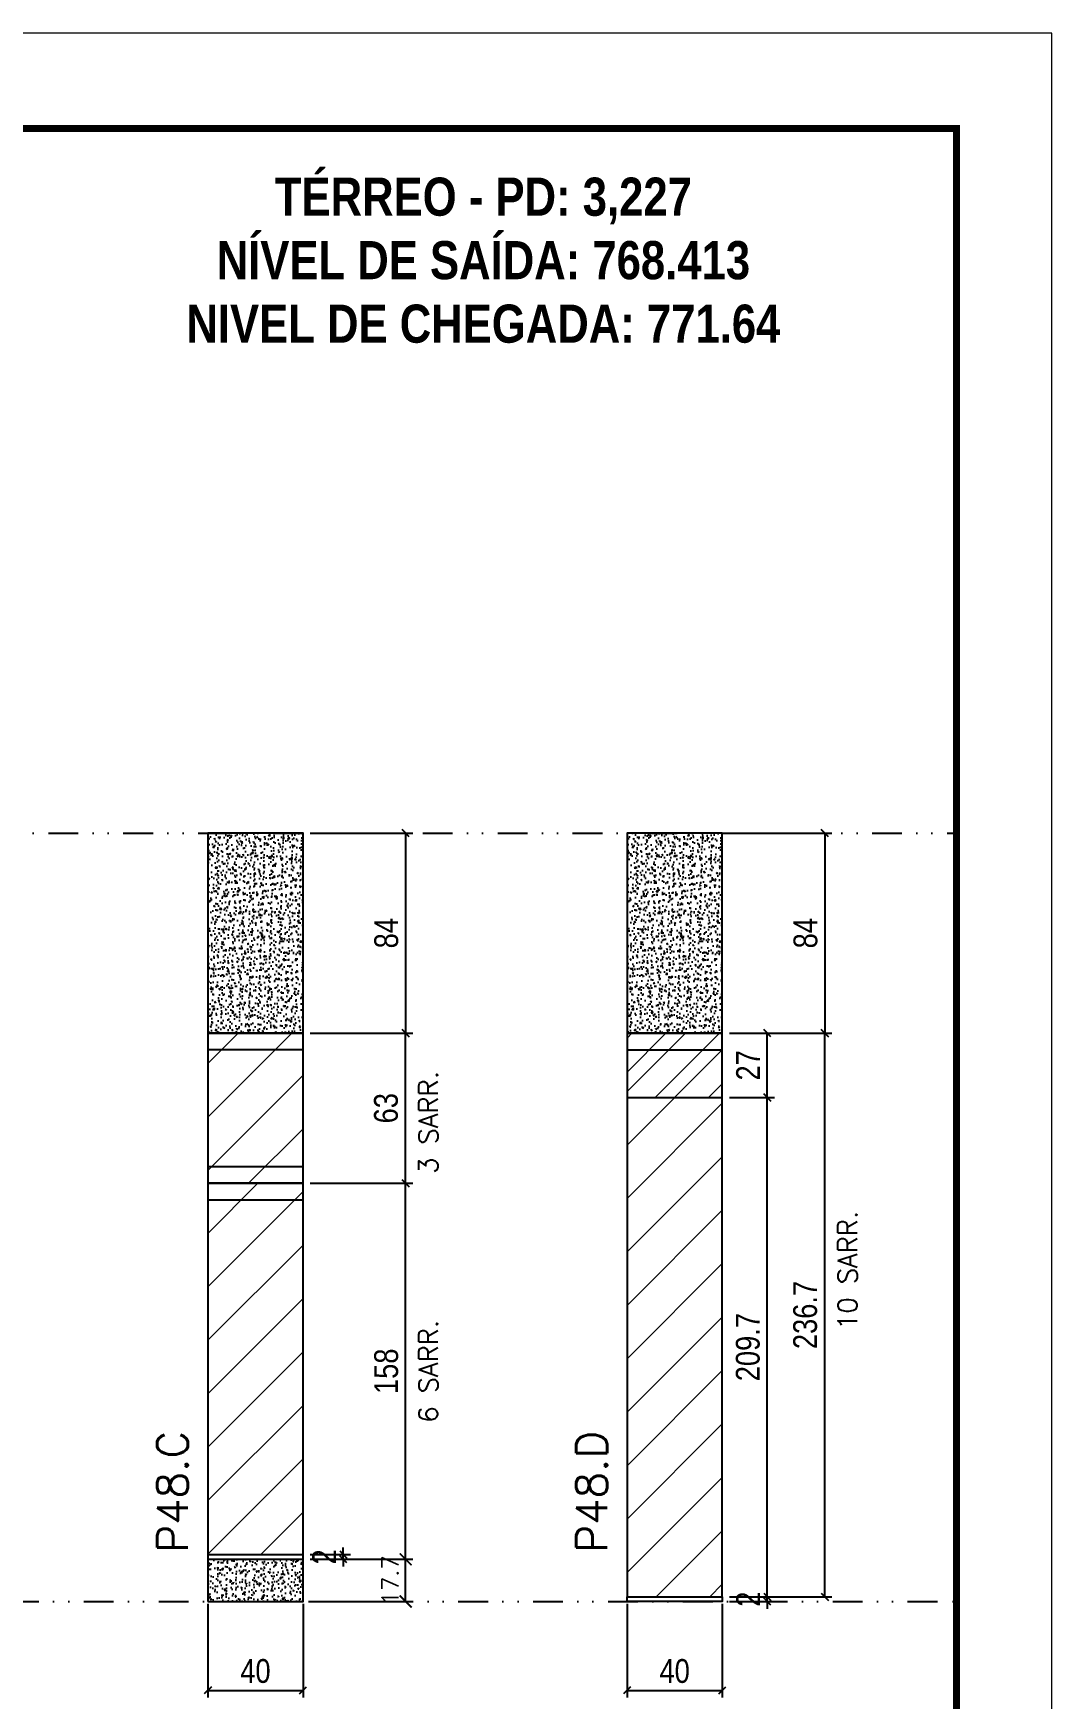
# Model space of a CAD drawing. Extents: x 2949 to 9230, y 1140 to 12527.
# Drawn here: x 4006 to 4434, y 6084 to 6784 of the extents above; entities that cross this region are included whole.
import ezdxf

# ---------------------------------------------------------------- set-up
doc = ezdxf.new("R2010")
doc.units = 0
doc.linetypes.add('DASHED', pattern=[0.75, 0.5, -0.25])
doc.linetypes.add('DIVIDE2', pattern=[0.625, 0.25, -0.125, 0, -0.125, 0, -0.125])
for name, color, linetype in [('COTA', 241, 'Continuous'), ('NOMENCLATURA', 7, 'Continuous'), ('Nível', 160, 'Continuous'), ('Painéis', 200, 'Continuous'), ('SARR_2.2x7', 40, 'Continuous')]:
    doc.layers.add(name, color=color, linetype=linetype)
for name, color, linetype, lineweight in [('Folhas', 255, 'Continuous', 9), ('Hachura', 251, 'Continuous', 9), ('SARRAFO DE PRESSAO', 251, 'DASHED', 9), ('Texto Seção', 7, 'Continuous', 15)]:
    doc.layers.add(name, color=color, linetype=linetype, lineweight=lineweight)
doc.styles.add('COTA TECNICA', font='techl___.ttf', dxfattribs={"height": 10})
doc.styles.add('COTA TECNICA-50', font='techl___.ttf', dxfattribs={"height": 10})
doc.styles.add('REGUA-120', font='ROMANS.shx', dxfattribs={"height": 15})
doc.styles.add('ROMANC', font='techb___.ttf', dxfattribs={"height": 2.5})
doc.styles.add('ROMANS', font='romans.shx')
doc.dimstyles.new('COTA PAINEL-50', dxfattribs={"dimtxt": 10, "dimasz": 3, "dimexe": 3, "dimexo": 3, "dimgap": 3, "dimtad": 1, "dimdec": 1, "dimzin": 12, "dimdsep": 46, "dimtxsty": 'COTA TECNICA-50', "dimblk1": 'OBLIQUE', "dimblk2": 'OBLIQUE', "dimsah": 1, "dimcen": 0.9, "dimclrd": 4, "dimclre": 4, "dimclrt": 240, "dimadec": 1, "dimazin": 3, "dimtfac": 1, "dimtdec": 1, "dimtmove": 0, "dimatfit": 3, "dimfxl": 1, "dimtolj": 1, "dimtzin": 12, "dimarcsym": 0})
doc.dimstyles.new('Cota Paínel', dxfattribs={"dimtxt": 7, "dimasz": 5, "dimexe": 3, "dimexo": 3, "dimgap": 3, "dimtad": 1, "dimdec": 1, "dimzin": 12, "dimdsep": 46, "dimtxsty": 'ROMANS', "dimblk": 'ARCHTICK', "dimcen": 0, "dimclrd": 4, "dimclre": 4, "dimclrt": 1, "dimadec": 1, "dimazin": 3, "dimtfac": 1, "dimtdec": 1, "dimtmove": 0, "dimatfit": 3, "dimldrblk": 'OBLIQUE', "dimfxl": 1, "dimtolj": 1, "dimtzin": 12, "dimarcsym": 0})
doc.dimstyles.new('PAINEL', dxfattribs={"dimtxt": 10, "dimasz": 3, "dimexe": 3, "dimexo": 3, "dimgap": 3, "dimtad": 1, "dimdec": 1, "dimzin": 12, "dimdsep": 46, "dimtxsty": 'COTA TECNICA', "dimblk1": 'OBLIQUE', "dimblk2": 'OBLIQUE', "dimsah": 1, "dimcen": 0.9, "dimclrd": 4, "dimclre": 4, "dimclrt": 240, "dimadec": 1, "dimazin": 3, "dimtfac": 1, "dimtdec": 1, "dimtmove": 0, "dimatfit": 3, "dimfxl": 1, "dimtolj": 1, "dimtzin": 12, "dimarcsym": 0})
pattern_1 = [(45, (-126071.967, -22727.747), (-11.2253202, 11.2253202), [])]

# ---------------------------------------------------------------- blocks, each defined once
blk = doc.blocks.new('9999999999')
at = {"layer": 'Folhas'}
blk.add_lwpolyline([(98138.98, 34190.21), (99623.98, 34190.21), (99623.98, 35240.21), (98138.98, 35240.21)], close=True, dxfattribs=at)
at = {"layer": 'Folhas', "color": 30, "const_width": 3}
blk.add_lwpolyline([(98213.98, 34230.21), (99583.98, 34230.21), (99583.98, 35200.21), (98213.98, 35200.21)], close=True, dxfattribs=at)
blk = doc.blocks.new('_Oblique')
at = {"color": 0, "linetype": 'ByBlock', "lineweight": -2}
blk.add_line((-0.5, -0.5), (0.5, 0.5), dxfattribs=at)
blk = doc.blocks.new('*D249')
at = {"layer": 'COTA', "color": 4, "lineweight": -2, "transparency": 16777216}
for p, q in [((4079.63, 6124.14), (4079.63, 6084.8)), ((4119.63, 6124.14), (4119.63, 6084.8)), ((4079.63, 6087.8), (4119.63, 6087.8))]:
    blk.add_line(p, q, dxfattribs=at)
at = {"layer": 'Defpoints', "color": 0, "transparency": 16777216}
for p in [(4079.63, 6127.14), (4119.63, 6127.14), (4119.63, 6087.8)]:
    blk.add_point(p, dxfattribs=at)
at = {"layer": 'COTA', "color": 4, "lineweight": -2, "transparency": 16777216, "xscale": 3, "yscale": 3, "zscale": 3, "rotation": 180}
blk.add_blockref('_Oblique', (4079.63, 6087.8), dxfattribs=at)
at = {"layer": 'COTA', "color": 4, "lineweight": -2, "transparency": 16777216, "xscale": 3, "yscale": 3, "zscale": 3}
blk.add_blockref('_Oblique', (4119.63, 6087.8), dxfattribs=at)
at = {"layer": 'COTA', "color": 240, "transparency": 16777216, "insert": (4099.63, 6095.9), "char_height": 10, "attachment_point": 5, "style": 'COTA TECNICA'}
blk.add_mtext('\\A1;40', dxfattribs=at)
blk = doc.blocks.new('*D802')
at = {"layer": 'COTA', "color": 4, "linetype": 'ByBlock', "lineweight": -2, "transparency": 16777216}
for p, q in [((4122.63, 6300.84), (4165.71, 6300.84)), ((4162.71, 6142.88), (4162.71, 6300.84)), ((4122.63, 6142.88), (4165.71, 6142.88))]:
    blk.add_line(p, q, dxfattribs=at)
at = {"layer": 'Defpoints', "color": 0, "linetype": 'ByBlock', "transparency": 16777216}
for p in [(4119.63, 6300.84), (4162.71, 6300.84), (4119.63, 6142.88)]:
    blk.add_point(p, dxfattribs=at)
at = {"layer": 'COTA', "color": 4, "linetype": 'ByBlock', "lineweight": -2, "transparency": 16777216, "xscale": 3, "yscale": 3, "zscale": 3}
for p, rotation in [((4162.71, 6300.84), 90), ((4162.71, 6142.88), 270)]:
    blk.add_blockref('_Oblique', p, dxfattribs=dict(at, rotation=rotation))
at = {"layer": 'COTA', "color": 240, "linetype": 'ByBlock', "transparency": 16777216, "insert": (4154.58, 6221.86), "char_height": 10, "attachment_point": 5, "rotation": 90, "style": 'COTA TECNICA'}
blk.add_mtext('\\A1;158', dxfattribs=at)
blk = doc.blocks.new('*D803')
at = {"layer": 'COTA', "color": 4, "linetype": 'ByBlock', "lineweight": -2, "transparency": 16777216}
for p, q in [((4122.63, 6363.87), (4165.71, 6363.87)), ((4162.71, 6300.84), (4162.71, 6363.87)), ((4122.63, 6300.84), (4165.71, 6300.84))]:
    blk.add_line(p, q, dxfattribs=at)
at = {"layer": 'Defpoints', "color": 0, "linetype": 'ByBlock', "transparency": 16777216}
for p in [(4119.63, 6363.87), (4162.71, 6363.87), (4119.63, 6300.84)]:
    blk.add_point(p, dxfattribs=at)
at = {"layer": 'COTA', "color": 4, "linetype": 'ByBlock', "lineweight": -2, "transparency": 16777216, "xscale": 3, "yscale": 3, "zscale": 3}
for p, rotation in [((4162.71, 6363.87), 90), ((4162.71, 6300.84), 270)]:
    blk.add_blockref('_Oblique', p, dxfattribs=dict(at, rotation=rotation))
at = {"layer": 'COTA', "color": 240, "linetype": 'ByBlock', "transparency": 16777216, "insert": (4154.49, 6332.35), "char_height": 10, "attachment_point": 5, "rotation": 90, "style": 'COTA TECNICA'}
blk.add_mtext('\\A1;63', dxfattribs=at)
blk = doc.blocks.new('*D251')
at = {"layer": 'COTA', "color": 4, "lineweight": -2, "transparency": 16777216}
for p, q in [((4255.68, 6124.14), (4255.68, 6084.8)), ((4295.68, 6124.14), (4295.68, 6084.8)), ((4255.68, 6087.8), (4295.68, 6087.8))]:
    blk.add_line(p, q, dxfattribs=at)
at = {"layer": 'Defpoints', "color": 0, "transparency": 16777216}
for p in [(4255.68, 6127.14), (4295.68, 6127.14), (4295.68, 6087.8)]:
    blk.add_point(p, dxfattribs=at)
at = {"layer": 'COTA', "color": 4, "lineweight": -2, "transparency": 16777216, "xscale": 3, "yscale": 3, "zscale": 3, "rotation": 180}
blk.add_blockref('_Oblique', (4255.68, 6087.8), dxfattribs=at)
at = {"layer": 'COTA', "color": 4, "lineweight": -2, "transparency": 16777216, "xscale": 3, "yscale": 3, "zscale": 3}
blk.add_blockref('_Oblique', (4295.68, 6087.8), dxfattribs=at)
at = {"layer": 'COTA', "color": 240, "transparency": 16777216, "insert": (4275.68, 6095.9), "char_height": 10, "attachment_point": 5, "style": 'COTA TECNICA'}
blk.add_mtext('\\A1;40', dxfattribs=at)
blk = doc.blocks.new('*D252')
at = {"layer": 'COTA', "color": 4, "lineweight": -2, "transparency": 16777216}
for p, q in [((4314.59, 6127.14), (4314.59, 6130.14)), ((4298.68, 6127.14), (4317.59, 6127.14)), ((4298.68, 6125.14), (4317.59, 6125.14)), ((4314.59, 6125.14), (4314.59, 6127.14)), ((4314.59, 6125.14), (4314.59, 6122.14))]:
    blk.add_line(p, q, dxfattribs=at)
at = {"layer": 'Defpoints', "color": 0, "transparency": 16777216}
for p in [(4295.68, 6127.14), (4295.68, 6125.14), (4314.59, 6127.14)]:
    blk.add_point(p, dxfattribs=at)
at = {"layer": 'COTA', "color": 4, "lineweight": -2, "transparency": 16777216, "xscale": 3, "yscale": 3, "zscale": 3}
for p, rotation in [((4314.59, 6127.14), 270), ((4314.59, 6125.14), 90)]:
    blk.add_blockref('_Oblique', p, dxfattribs=dict(at, rotation=rotation))
at = {"layer": 'COTA', "color": 240, "transparency": 16777216, "insert": (4306.59, 6126.14), "char_height": 10, "attachment_point": 5, "rotation": 90, "style": 'COTA TECNICA-50'}
blk.add_mtext('\\A1;2', dxfattribs=at)
blk = doc.blocks.new('*D804')
at = {"layer": 'COTA', "color": 4, "linetype": 'ByBlock', "lineweight": -2, "transparency": 16777216}
for p, q in [((4298.68, 6363.87), (4341.77, 6363.87)), ((4338.77, 6127.14), (4338.77, 6363.87)), ((4298.68, 6127.14), (4341.77, 6127.14))]:
    blk.add_line(p, q, dxfattribs=at)
at = {"layer": 'Defpoints', "color": 0, "linetype": 'ByBlock', "transparency": 16777216}
for p in [(4295.68, 6363.87), (4338.77, 6363.87), (4295.68, 6127.14)]:
    blk.add_point(p, dxfattribs=at)
at = {"layer": 'COTA', "color": 4, "linetype": 'ByBlock', "lineweight": -2, "transparency": 16777216, "xscale": 3, "yscale": 3, "zscale": 3}
for p, rotation in [((4338.77, 6363.87), 90), ((4338.77, 6127.14), 270)]:
    blk.add_blockref('_Oblique', p, dxfattribs=dict(at, rotation=rotation))
at = {"layer": 'COTA', "color": 240, "linetype": 'ByBlock', "transparency": 16777216, "insert": (4330.55, 6245.5), "char_height": 10, "attachment_point": 5, "rotation": 90, "style": 'COTA TECNICA'}
blk.add_mtext('\\A1;236.7', dxfattribs=at)
blk = doc.blocks.new('*D805')
at = {"layer": 'COTA', "color": 4, "linetype": 'ByBlock', "lineweight": -2, "transparency": 16777216}
for p, q in [((4298.68, 6336.87), (4317.59, 6336.87)), ((4314.59, 6127.14), (4314.59, 6336.87)), ((4298.68, 6127.14), (4317.59, 6127.14))]:
    blk.add_line(p, q, dxfattribs=at)
at = {"layer": 'Defpoints', "color": 0, "linetype": 'ByBlock', "transparency": 16777216}
for p in [(4295.68, 6336.87), (4314.59, 6336.87), (4295.68, 6127.14)]:
    blk.add_point(p, dxfattribs=at)
at = {"layer": 'COTA', "color": 4, "linetype": 'ByBlock', "lineweight": -2, "transparency": 16777216, "xscale": 3, "yscale": 3, "zscale": 3}
for p, rotation in [((4314.59, 6336.87), 90), ((4314.59, 6127.14), 270)]:
    blk.add_blockref('_Oblique', p, dxfattribs=dict(at, rotation=rotation))
at = {"layer": 'COTA', "color": 240, "linetype": 'ByBlock', "transparency": 16777216, "insert": (4306.46, 6232), "char_height": 10, "attachment_point": 5, "rotation": 90, "style": 'COTA TECNICA'}
blk.add_mtext('\\A1;209.7', dxfattribs=at)
blk = doc.blocks.new('*D834')
at = {"layer": 'COTA', "color": 4, "linetype": 'ByBlock', "lineweight": -2, "transparency": 16777216}
for p, q in [((4298.68, 6363.87), (4317.59, 6363.87)), ((4314.59, 6336.87), (4314.59, 6363.87)), ((4298.68, 6336.87), (4317.59, 6336.87))]:
    blk.add_line(p, q, dxfattribs=at)
at = {"layer": 'Defpoints', "color": 0, "linetype": 'ByBlock', "transparency": 16777216}
for p in [(4295.68, 6363.87), (4314.59, 6363.87), (4295.68, 6336.87)]:
    blk.add_point(p, dxfattribs=at)
at = {"layer": 'COTA', "color": 4, "linetype": 'ByBlock', "lineweight": -2, "transparency": 16777216, "xscale": 3, "yscale": 3, "zscale": 3}
for p, rotation in [((4314.59, 6363.87), 90), ((4314.59, 6336.87), 270)]:
    blk.add_blockref('_Oblique', p, dxfattribs=dict(at, rotation=rotation))
at = {"layer": 'COTA', "color": 240, "linetype": 'ByBlock', "transparency": 16777216, "insert": (4306.52, 6350.37), "char_height": 10, "attachment_point": 5, "rotation": 90, "style": 'COTA TECNICA'}
blk.add_mtext('\\A1;27', dxfattribs=at)
blk = doc.blocks.new('*D1077')
at = {"layer": 'COTA', "color": 4, "linetype": 'ByBlock', "lineweight": -2, "transparency": 16777216}
for p, q in [((4122.63, 6447.87), (4165.71, 6447.87)), ((4162.71, 6447.87), (4162.71, 6363.87)), ((4122.63, 6363.87), (4165.71, 6363.87))]:
    blk.add_line(p, q, dxfattribs=at)
at = {"layer": 'Defpoints', "color": 0, "linetype": 'ByBlock', "transparency": 16777216}
for p in [(4119.63, 6447.87), (4119.63, 6363.87), (4162.71, 6363.87)]:
    blk.add_point(p, dxfattribs=at)
at = {"layer": 'COTA', "color": 4, "linetype": 'ByBlock', "lineweight": -2, "transparency": 16777216, "xscale": 3, "yscale": 3, "zscale": 3}
for p, rotation in [((4162.71, 6447.87), 90), ((4162.71, 6363.87), 270)]:
    blk.add_blockref('_Oblique', p, dxfattribs=dict(at, rotation=rotation))
at = {"layer": 'COTA', "color": 240, "linetype": 'ByBlock', "transparency": 16777216, "insert": (4154.62, 6405.87), "char_height": 10, "attachment_point": 5, "rotation": 90, "style": 'COTA TECNICA'}
blk.add_mtext('\\A1;84', dxfattribs=at)
blk = doc.blocks.new('*D1079')
at = {"layer": 'COTA', "color": 4, "linetype": 'ByBlock', "lineweight": -2, "transparency": 16777216}
for p, q in [((4298.68, 6447.87), (4341.77, 6447.87)), ((4338.77, 6447.87), (4338.77, 6363.87)), ((4298.68, 6363.87), (4341.77, 6363.87))]:
    blk.add_line(p, q, dxfattribs=at)
at = {"layer": 'Defpoints', "color": 0, "linetype": 'ByBlock', "transparency": 16777216}
for p in [(4295.68, 6447.87), (4295.68, 6363.87), (4338.77, 6363.87)]:
    blk.add_point(p, dxfattribs=at)
at = {"layer": 'COTA', "color": 4, "linetype": 'ByBlock', "lineweight": -2, "transparency": 16777216, "xscale": 3, "yscale": 3, "zscale": 3}
for p, rotation in [((4338.77, 6447.87), 90), ((4338.77, 6363.87), 270)]:
    blk.add_blockref('_Oblique', p, dxfattribs=dict(at, rotation=rotation))
at = {"layer": 'COTA', "color": 240, "linetype": 'ByBlock', "transparency": 16777216, "insert": (4330.67, 6405.87), "char_height": 10, "attachment_point": 5, "rotation": 90, "style": 'COTA TECNICA'}
blk.add_mtext('\\A1;84', dxfattribs=at)
blk = doc.blocks.new('*D1283')
at = {"layer": 'COTA', "color": 4, "lineweight": -2, "transparency": 16777216}
for p, q in [((4122.63, 6144.88), (4139.53, 6144.88)), ((4122.63, 6142.88), (4139.53, 6142.88)), ((4136.53, 6144.88), (4136.53, 6147.88)), ((4136.53, 6142.88), (4136.53, 6144.88)), ((4136.53, 6142.88), (4136.53, 6139.88))]:
    blk.add_line(p, q, dxfattribs=at)
at = {"layer": 'Defpoints', "color": 0, "transparency": 16777216}
for p in [(4119.63, 6144.88), (4119.63, 6142.88), (4136.53, 6144.88)]:
    blk.add_point(p, dxfattribs=at)
at = {"layer": 'COTA', "color": 4, "lineweight": -2, "transparency": 16777216, "xscale": 3, "yscale": 3, "zscale": 3}
for p, rotation in [((4136.53, 6144.88), 270), ((4136.53, 6142.88), 90)]:
    blk.add_blockref('_Oblique', p, dxfattribs=dict(at, rotation=rotation))
at = {"layer": 'COTA', "color": 240, "transparency": 16777216, "insert": (4128.53, 6143.88), "char_height": 10, "attachment_point": 5, "rotation": 90, "style": 'COTA TECNICA-50'}
blk.add_mtext('\\A1;2', dxfattribs=at)
blk = doc.blocks.new('_ArchTick')
at = {"color": 0, "linetype": 'ByBlock', "const_width": 0.15}
blk.add_lwpolyline([(-0.5, -0.5), (0.5, 0.5)], dxfattribs=at)
blk = doc.blocks.new('*D1284')
at = {"layer": 'COTA', "color": 4, "lineweight": -2, "transparency": 16777216}
for p, q in [((4122.63, 6142.88), (4165.71, 6142.88)), ((4162.71, 6125.14), (4162.71, 6142.88)), ((4122.63, 6125.14), (4165.71, 6125.14))]:
    blk.add_line(p, q, dxfattribs=at)
at = {"layer": 'Defpoints', "color": 0, "transparency": 16777216}
for p in [(4119.63, 6142.88), (4162.71, 6142.88), (4119.63, 6125.14)]:
    blk.add_point(p, dxfattribs=at)
at = {"layer": 'COTA', "color": 4, "lineweight": -2, "transparency": 16777216, "xscale": 5, "yscale": 5, "zscale": 5}
for p, rotation in [((4162.71, 6142.88), 90), ((4162.71, 6125.14), 270)]:
    blk.add_blockref('_ArchTick', p, dxfattribs=dict(at, rotation=rotation))
at = {"layer": 'COTA', "color": 1, "transparency": 16777216, "insert": (4156.21, 6134.01), "char_height": 7, "attachment_point": 5, "rotation": 90, "style": 'ROMANS'}
blk.add_mtext('\\A1;17.7', dxfattribs=at)

msp = doc.modelspace()

# ---------------------------------------------------------------- hatches: boundary and pattern name
at = {"layer": 'COTA', "linetype": 'ByBlock'}
h = msp.add_hatch(dxfattribs=at)
h.set_pattern_fill('AR-CONC', color=256, scale=0.03)
h.set_pattern_definition([(50, (-127645.4734, -22767.547), (5.46554007, -0.47817257), [0.5715, -6.2865]), (355, (-127645.4734, -22767.547), (-1.05730264, 5.73170536), [0.4572, -5.02921753]), (100.4514447, (-127645.018, -22767.587), (4.40823741, 5.25353256), [0.48570026, -5.34270734]), (46.1842, (-127645.4734, -22766.023), (8.13237123, -1.26126984), [0.85725, -9.42975]), (96.6355576, (-127644.796, -22766.128), (7.122124, 7.42278374), [0.7285507, -8.01406824]), (351.184151, (-127645.473, -22766.023), (7.122124, 7.42278374), [0.685799, -7.54379196]), (21, (-127644.7114, -22766.404), (4.54843174, -3.06795595), [0.5715, -6.2865]), (326, (-127644.7114, -22766.404), (1.85406085, 5.52563898), [0.4572, -5.0292]), (71.451445, (-127644.3323, -22766.6597), (6.40249258, 2.45768307), [0.48570026, -5.34269813]), (37.5, (-127645.4734, -22767.547), (0.092658098, 2.536651166), [0, -4.96824, 0, -5.1054, 0, -5.04825]), (7.5, (-127645.4734, -22767.547), (2.004589875, 3.005417245), [0, -2.91084, 0, -4.85394, 0, -1.92405]), (327.5, (-127647.1726, -22767.547), (4.067717855, -0.17186232), [0, -1.905, 0, -5.9436, 0, -7.8867]), (317.5, (-127647.9346, -22767.547), (4.44387544, 0.76279473), [0, -2.4765, 0, -3.94716, 0, -5.6007])])
h.paths.add_polyline_path([(4079.63, 6363.87), (4119.63, 6363.87), (4119.63, 6447.87), (4079.63, 6447.87)])
h = msp.add_hatch(dxfattribs=at)
h.set_pattern_fill('AR-CONC', color=256, scale=0.03)
h.set_pattern_definition([(50, (-127469.4165, -22767.547), (5.46554007, -0.47817257), [0.5715, -6.2865]), (355, (-127469.4165, -22767.547), (-1.05730264, 5.73170536), [0.4572, -5.02921753]), (100.4514447, (-127468.961, -22767.587), (4.40823741, 5.25353256), [0.48570026, -5.34270734]), (46.1842, (-127469.4165, -22766.023), (8.13237123, -1.26126984), [0.85725, -9.42975]), (96.6355576, (-127468.739, -22766.128), (7.122124, 7.42278374), [0.7285507, -8.01406824]), (351.184151, (-127469.4165, -22766.023), (7.122124, 7.42278374), [0.685799, -7.54379196]), (21, (-127468.6545, -22766.404), (4.54843174, -3.06795595), [0.5715, -6.2865]), (326, (-127468.6545, -22766.404), (1.85406085, 5.52563898), [0.4572, -5.0292]), (71.451445, (-127468.2755, -22766.6597), (6.40249258, 2.45768307), [0.48570026, -5.34269813]), (37.5, (-127469.4165, -22767.547), (0.092658098, 2.536651166), [0, -4.96824, 0, -5.1054, 0, -5.04825]), (7.5, (-127469.4165, -22767.547), (2.004589875, 3.005417245), [0, -2.91084, 0, -4.85394, 0, -1.92405]), (327.5, (-127471.1158, -22767.547), (4.067717855, -0.17186232), [0, -1.905, 0, -5.9436, 0, -7.8867]), (317.5, (-127471.8778, -22767.547), (4.44387544, 0.76279473), [0, -2.4765, 0, -3.94716, 0, -5.6007])])
h.paths.add_polyline_path([(4255.68, 6363.87), (4295.68, 6363.87), (4295.68, 6447.87), (4255.68, 6447.87)])
h = msp.add_hatch(dxfattribs=at)
h.set_pattern_fill('AR-CONC', color=256, scale=0.03)
h.paths.add_polyline_path([(4119.63, 6142.88), (4079.63, 6142.88), (4079.63, 6125.14), (4119.63, 6125.14)])
at = {"layer": 'Hachura', "linetype": 'ByBlock'}
h = msp.add_hatch(dxfattribs=at)
h.set_pattern_fill('ANSI31', color=256, scale=5)
h.set_pattern_definition(pattern_1)
h.paths.add_polyline_path([(4079.63, 6300.84), (4119.63, 6300.84), (4119.63, 6363.87), (4079.63, 6363.87)])
h = msp.add_hatch(dxfattribs=at)
h.set_pattern_fill('ANSI31', color=256, scale=5)
h.set_pattern_definition(pattern_1)
h.paths.add_polyline_path([(4255.68, 6363.87), (4255.68, 6336.87), (4295.68, 6336.87), (4295.68, 6363.87)])
h = msp.add_hatch(dxfattribs=at)
h.set_pattern_fill('ANSI31', color=256, scale=5)
h.set_pattern_definition([(45, (-126071.967, -22713.47), (-11.2253202, 11.2253202), [])])
h.paths.add_polyline_path([(4295.68, 6363.87), (4255.68, 6363.87), (4255.68, 6127.14), (4295.68, 6127.14)])
h = msp.add_hatch(dxfattribs=at)
h.set_pattern_fill('ANSI31', color=256, scale=5)
h.paths.add_polyline_path([(4119.63, 6300.84), (4079.63, 6300.84), (4079.63, 6144.88), (4119.63, 6144.88)])

# ---------------------------------------------------------------- linework, layer by layer
at = {"layer": 'COTA', "linetype": 'ByBlock'}
for points in [[(4079.63, 6363.87), (4119.63, 6363.87), (4119.63, 6447.87), (4079.63, 6447.87)], [(4255.68, 6363.87), (4295.68, 6363.87), (4295.68, 6447.87), (4255.68, 6447.87)]]:
    msp.add_lwpolyline(points, close=True, dxfattribs=at)
for points in [[(4079.63, 6125.14), (4119.63, 6125.14), (4119.63, 6142.88)], [(4079.63, 6142.88), (4079.63, 6125.14)]]:
    msp.add_lwpolyline(points, dxfattribs=at)
at = {"layer": 'Nível', "color": 4, "linetype": 'DIVIDE2', "ltscale": 50}
for p, q in [((3383.69, 6447.87), (4394.03, 6447.87)), ((3367.11, 6125.14), (4394.03, 6125.14))]:
    msp.add_line(p, q, dxfattribs=at)
at = {"layer": 'Painéis'}
for p, q in [((4255.68, 6336.87), (4295.68, 6336.87)), ((4079.63, 6144.88), (4119.63, 6144.88)), ((4079.63, 6142.88), (4119.63, 6142.88))]:
    msp.add_line(p, q, dxfattribs=at)
for points in [[(4079.63, 6300.84), (4119.63, 6300.84), (4119.63, 6363.87), (4079.63, 6363.87)], [(4255.68, 6127.14), (4295.68, 6127.14), (4295.68, 6363.87), (4255.68, 6363.87)], [(4255.68, 6363.87), (4295.68, 6363.87), (4295.68, 6363.87), (4255.68, 6363.87)], [(4255.68, 6127.14), (4295.68, 6127.14), (4295.68, 6125.14), (4255.68, 6125.14)]]:
    msp.add_lwpolyline(points, close=True, dxfattribs=at)
msp.add_lwpolyline([(4119.63, 6142.88), (4119.63, 6300.84), (4079.63, 6300.84), (4079.63, 6142.88)], dxfattribs=at)
at = {"layer": 'SARR_2.2x7'}
for p, q in [((4119.63, 6356.87), (4079.63, 6356.87)), ((4255.68, 6356.87), (4295.68, 6356.87)), ((4079.63, 6307.84), (4119.63, 6307.84)), ((4079.63, 6293.84), (4119.63, 6293.84))]:
    msp.add_line(p, q, dxfattribs=at)

# ---------------------------------------------------------------- block references
at = {"layer": 'SARRAFO DE PRESSAO', "color": 6, "linetype": 'ByBlock'}
msp.add_blockref('9999999999', (-95189.94, -28456.35), dxfattribs=at)

# ---------------------------------------------------------------- texts
at = {"layer": 'NOMENCLATURA', "color": 2, "insert": (4195.36, 6749.92), "char_height": 16, "attachment_point": 2, "style": 'ROMANC'}
msp.add_mtext_dynamic_manual_height_columns('\\PTÉRREO - PD: 3,227\\PNÍVEL DE SAÍDA: 768.413\\PNIVEL DE CHEGADA: 771.64', width=300.2766, gutter_width=1, heights=[0], dxfattribs=at)
at = {"layer": 'Texto Seção', "linetype": 'Continuous', "style": 'ROMANS'}
for s, p in [('3 SARR.', (4176.21, 6304.78)), ('10 SARR.', (4352.27, 6239.23)), ('6 SARR.', (4176.21, 6200.28))]:
    msp.add_text(s, height=8, rotation=90, dxfattribs=at).set_placement(p)
at = {"layer": 'Texto Seção', "char_height": 13, "width": 285.3299, "attachment_point": 7, "rotation": 90, "style": 'REGUA-120'}
for s, insert in [('P48.C', (4071.3, 6145.61)), ('P48.D', (4247.35, 6145.61))]:
    msp.add_mtext(s, dxfattribs=dict(at, insert=insert))

# ---------------------------------------------------------------- dimensions: what is measured, and where the dimension line sits
at = {"layer": 'COTA', "linetype": 'ByBlock'}
for base, p1, p2, picture, middle in [((4162.71, 6363.87), (4119.63, 6447.87), (4119.63, 6363.87), '*D1077', (4154.62, 6405.87)), ((4338.77, 6363.87), (4295.68, 6447.87), (4295.68, 6363.87), '*D1079', (4330.67, 6405.87)), ((4338.77, 6363.87), (4295.68, 6127.14), (4295.68, 6363.87), '*D804', (4330.55, 6245.5)), ((4314.59, 6336.87), (4295.68, 6127.14), (4295.68, 6336.87), '*D805', (4306.46, 6232)), ((4162.71, 6300.84), (4119.63, 6142.88), (4119.63, 6300.84), '*D802', (4154.58, 6221.86))]:
    dim = msp.add_linear_dim(base=base, p1=p1, p2=p2, angle=90, dimstyle='PAINEL', dxfattribs=at)
    dim.commit()
    dim.dimension.update_dxf_attribs({"geometry": picture, "text_midpoint": middle})
for base, p1, p2, picture, middle in [((4162.71, 6363.87), (4119.63, 6300.84), (4119.63, 6363.87), '*D803', (4154.49, 6332.35)), ((4314.59, 6363.87), (4295.68, 6336.87), (4295.68, 6363.87), '*D834', (4306.52, 6350.37))]:
    dim = msp.add_linear_dim(base=base, p1=p1, p2=p2, angle=90, dimstyle='PAINEL', override={"dimtmove": 1}, dxfattribs=at)
    dim.commit()
    dim.dimension.update_dxf_attribs({"geometry": picture, "text_midpoint": middle})
at = {"layer": 'COTA'}
for base, p1, p2, dimstyle, picture, middle in [((4136.53, 6144.88), (4119.63, 6142.88), (4119.63, 6144.88), 'COTA PAINEL-50', '*D1283', (4136.53, 6143.88)), ((4162.71, 6142.88), (4119.63, 6125.14), (4119.63, 6142.88), 'Cota Paínel', '*D1284', (4162.71, 6134.01)), ((4314.59, 6127.14), (4295.68, 6125.14), (4295.68, 6127.14), 'COTA PAINEL-50', '*D252', (4314.59, 6126.14))]:
    dim = msp.add_linear_dim(base=base, p1=p1, p2=p2, angle=90, dimstyle=dimstyle, dxfattribs=at)
    dim.commit()
    dim.dimension.update_dxf_attribs({"geometry": picture, "text_midpoint": middle, "dimtype": 160})
for base, p1, p2, picture, middle in [((4119.63, 6087.8), (4079.63, 6127.14), (4119.63, 6127.14), '*D249', (4099.63, 6095.9)), ((4295.68, 6087.8), (4255.68, 6127.14), (4295.68, 6127.14), '*D251', (4275.68, 6095.9))]:
    dim = msp.add_linear_dim(base=base, p1=p1, p2=p2, dimstyle='PAINEL', override={"dimarcsym": 2}, dxfattribs=at)
    dim.commit()
    dim.dimension.update_dxf_attribs({"geometry": picture, "text_midpoint": middle})

doc.saveas('drawing.dxf')
